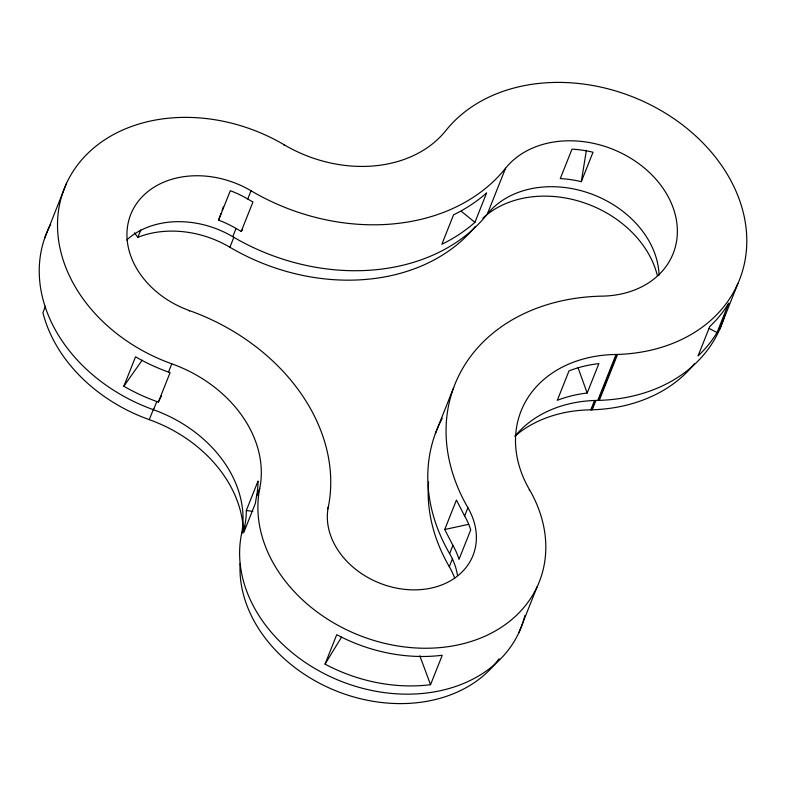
<?xml version="1.0" encoding="UTF-8"?>
<svg xmlns="http://www.w3.org/2000/svg" width="786" height="786" viewBox="0 0 786 786"><rect width="100%" height="100%" fill="white"/><g stroke="black" fill="none" stroke-linecap="round" stroke-linejoin="round"><path stroke-width="1.18" d="M581.306 181.674L593.017 152.238A94.929 74.601 21.7 0 0 571.992 149.163L560.271 178.599A94.929 74.601 21.7 0 1 581.306 181.674L586.395 150.273M244.76 526.021L243.65 532.829L255.362 503.394L256.482 496.585A123.392 96.963 21.7 0 0 258.034 481.061L246.323 510.497A123.392 96.963 21.7 0 1 244.76 526.021L241.479 534.264A147.886 116.22 21.7 0 0 358.318 687.151A147.886 116.22 21.7 0 0 524.91 615.448M242.638 229.532L241.223 231.438L236.036 228.461A86.195 67.734 21.7 0 0 218.596 220.149L220.945 213.546M222.124 210.245L223.303 206.944M44.566 238.443L66.535 183.285M45.46 306.226L42.916 312.641A151.138 118.774 21.7 0 0 149.261 419.655A129.769 101.984 21.7 0 1 243.208 527.995M475.363 226.388A189.131 148.633 21.7 0 1 229.895 247.246A92.571 72.744 21.7 0 0 137.855 237.313L140.763 229.984M123.834 386.24L135.546 356.805A157.514 123.785 21.7 0 0 168.509 372.073L170.081 372.643L158.369 402.088L156.797 401.518A157.514 123.785 21.7 0 1 123.834 386.24L142.178 360.194M218.596 220.149L230.308 190.703A86.195 67.734 21.7 0 1 247.747 199.015L252.945 201.992L241.223 231.438M189.269 311.118L189.475 310.608A86.195 67.734 21.7 0 1 132.873 209.774A86.195 67.734 21.7 0 1 251.029 190.772A195.508 153.643 21.7 0 0 505.565 168.243A94.929 74.601 21.7 0 1 660.269 184.504A94.929 74.601 21.7 0 1 603.569 296.106A197.286 155.039 21.7 0 0 467.906 507.736A76.556 60.168 21.7 0 1 413.741 589.864A76.556 60.168 21.7 0 1 328.293 507.088A194.712 153.015 21.7 0 0 189.475 310.608M149.261 419.655L153.643 408.661M241.479 534.264A123.392 96.963 21.7 0 0 153.516 409.761L156.797 401.518M168.509 372.073L171.79 363.83A123.392 96.963 21.7 0 1 259.753 488.342A147.886 116.22 21.7 0 0 424.823 648.244A147.886 116.22 21.7 0 0 529.44 489.59A125.956 98.987 21.7 0 1 616.057 354.476L617.56 354.447A166.249 130.653 21.7 0 0 716.852 158.978A166.249 130.653 21.7 0 0 445.917 130.496A124.178 97.582 21.7 0 1 284.257 144.83A157.505 123.775 21.7 0 0 68.362 179.552A157.505 123.775 21.7 0 0 171.8 363.82M126.674 240.005A86.195 67.734 21.7 0 1 232.754 236.694L236.036 228.461M247.747 199.015L251.029 190.772M229.895 247.246L233.904 237.166M284.051 145.341L284.257 144.83M256.482 496.585L259.753 488.342M327.467 509.151L327.88 508.12M328.086 507.599L328.293 507.088M474.911 222.359L486.632 192.914A195.508 153.643 21.7 0 1 453.561 214.833L441.85 244.279A195.508 153.643 21.7 0 0 474.911 222.359L461.461 211.395M232.754 236.694A195.508 153.643 21.7 0 0 487.291 214.165L505.565 168.243M325.031 664.131L336.752 634.685A147.886 116.22 21.7 0 0 442.263 655.259L430.541 684.694A147.886 116.22 21.7 0 1 325.031 664.131L341.576 637.082M435.365 433.597L453.64 387.665M444.729 529.509L456.44 500.073L464.624 515.98A76.556 60.168 21.7 0 1 470.716 529.921L459.004 559.367A76.556 60.168 21.7 0 0 452.913 545.415L444.729 529.509L468.672 524.321M457.491 575.431A76.556 60.168 21.7 0 0 449.631 553.658L452.913 545.415M464.624 515.98L467.906 507.736M454.701 578.182A82.943 65.179 21.7 0 0 449.307 566.686L452.589 558.443M529.233 490.11L529.44 489.59M587.171 393.039L598.883 363.604A125.956 98.987 21.7 0 0 569.025 370.874L557.303 400.32A125.956 98.987 21.7 0 1 587.171 393.039L578.064 367.75M515.027 436.024A132.333 103.998 21.7 0 1 590.836 409.83L594.481 400.673M590.836 409.83L591.524 409.83L595.169 400.663M591.524 409.83L592.202 409.801L595.847 400.644M515.007 436.201A125.956 98.987 21.7 0 1 597.782 400.398L616.057 354.476M597.782 400.398L598.539 400.388L616.813 354.466M598.539 400.388L599.286 400.369L617.56 354.447M518.858 632.72L537.133 586.798M717.019 332.576L728.74 303.141A166.249 130.653 21.7 0 1 709.778 326.495L698.056 355.93A166.249 130.653 21.7 0 0 717.019 332.576L709.178 328.41M719.671 329.373L737.946 283.451M158.369 402.088L159.931 398.934M160.452 397.883L161.494 395.78M246.323 510.497L252.827 511.381M134.445 232.803L137.855 237.313M419.822 655.829L430.541 684.694M724.672 315.422A166.249 130.653 21.7 0 1 599.286 400.369M153.516 409.742A157.505 123.775 21.7 0 1 50.756 224.207M449.631 553.658A197.286 155.039 21.7 0 1 442.223 418.27M487.291 214.165A94.929 74.601 21.7 0 1 590.021 193.484A94.929 74.601 21.7 0 1 659.061 275.159M694.372 363.869A159.872 125.632 21.7 0 1 592.202 409.801M499.09 658.678A141.5 111.199 21.7 0 1 341.065 692.81A141.5 111.199 21.7 0 1 240.133 563.474M449.307 566.686A190.9 150.018 21.7 0 1 428.586 481.946M482.82 218.213A101.306 79.612 21.7 0 1 582.868 202.385A101.306 79.612 21.7 0 1 657.351 275.562"/></g></svg>
